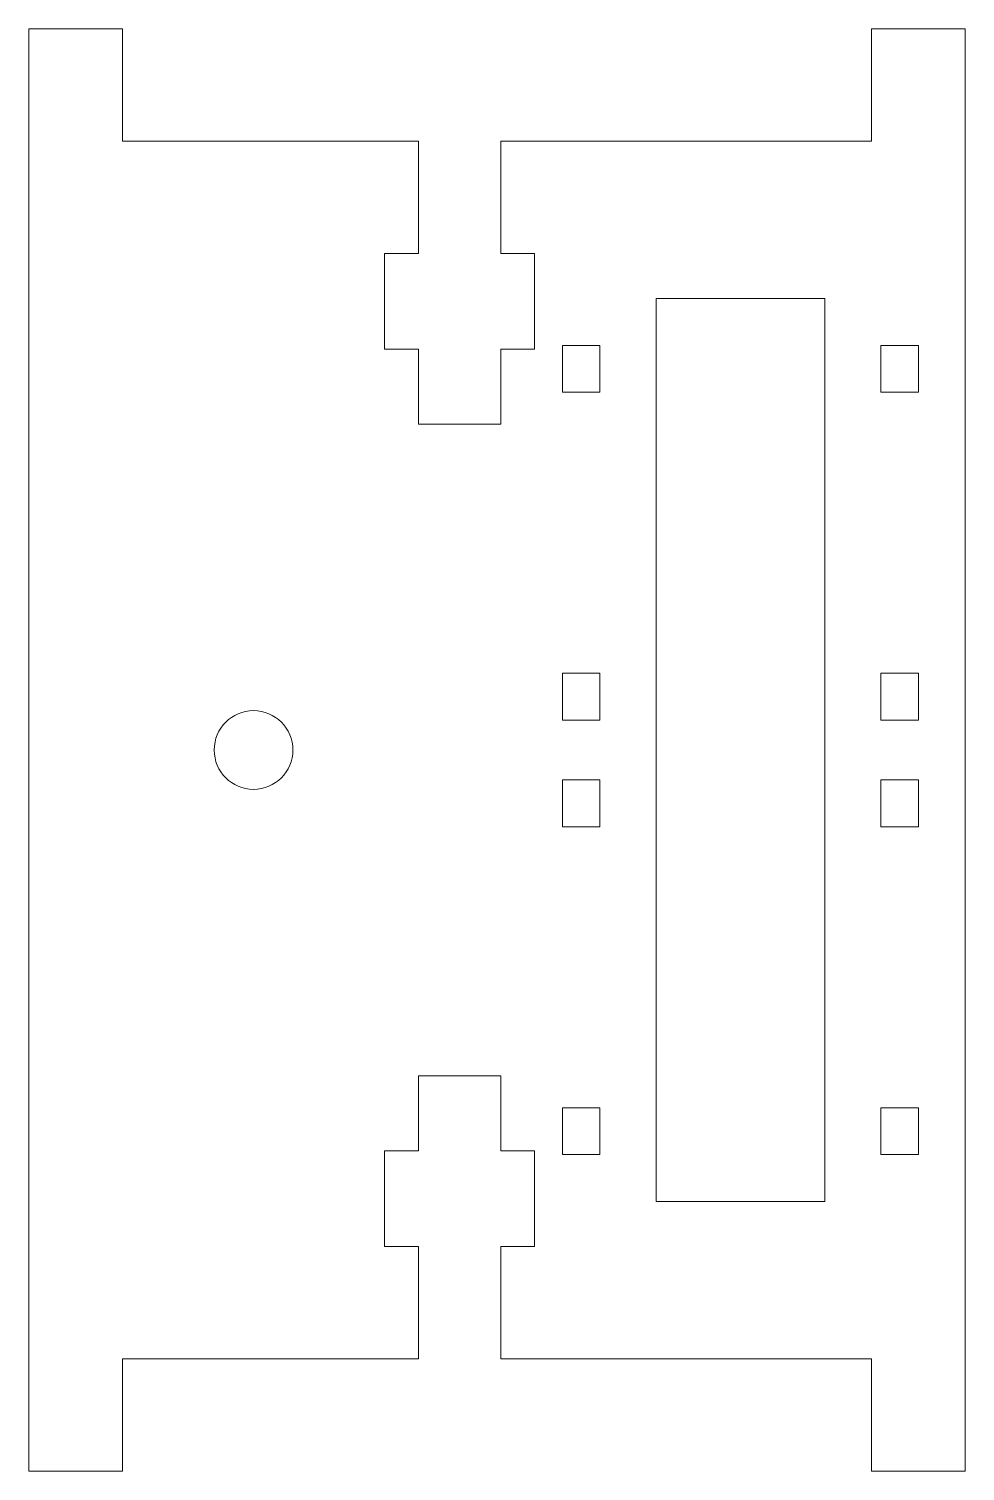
# Model space of a CAD drawing. Header units: millimetres. Extents: x 0 to 50, y -6 to 71.
import ezdxf

# ---------------------------------------------------------------- set-up
doc = ezdxf.new("R2010")
doc.units = ezdxf.units.MM

msp = doc.modelspace()

# ---------------------------------------------------------------- linework, layer by layer
at = {"color": 7, "linetype": 'Continuous', "lineweight": 15}
for p, q in [((0, 71), (0, -6)), ((0, 71), (5, 71)), ((5, 71), (5, 65)), ((45, 71), (45, 65)), ((45, 71), (50, 71)), ((50, -6), (50, 71)), ((20.8, 65), (5, 65)), ((20.8, 65), (20.8, 59)), ((25.2, 59), (25.2, 65)), ((45, 65), (25.2, 65)), ((20.8, 59), (19, 59)), ((19, 59), (19, 53.9)), ((27, 59), (25.2, 59)), ((27, 53.9), (27, 59)), ((42.5, 56.6), (33.5, 56.6)), ((33.5, 56.6), (33.5, 8.4)), ((42.5, 8.4), (42.5, 56.6)), ((19, 53.9), (20.8, 53.9)), ((20.8, 53.9), (20.8, 49.9)), ((25.2, 49.9), (25.2, 53.9)), ((25.2, 53.9), (27, 53.9)), ((30.5, 54.1), (28.5, 54.1)), ((28.5, 54.1), (28.5, 51.6)), ((30.5, 51.6), (30.5, 54.1)), ((47.5, 54.1), (45.5, 54.1)), ((45.5, 54.1), (45.5, 51.6)), ((47.5, 51.6), (47.5, 54.1)), ((28.5, 51.6), (30.5, 51.6)), ((45.5, 51.6), (47.5, 51.6)), ((20.8, 49.9), (25.2, 49.9)), ((30.5, 36.6), (28.5, 36.6)), ((28.5, 36.6), (28.5, 34.1)), ((30.5, 34.1), (30.5, 36.6)), ((47.5, 36.6), (45.5, 36.6)), ((45.5, 36.6), (45.5, 34.1)), ((47.5, 34.1), (47.5, 36.6)), ((28.5, 34.1), (30.5, 34.1)), ((45.5, 34.1), (47.5, 34.1)), ((30.5, 30.9), (28.5, 30.9)), ((28.5, 30.9), (28.5, 28.4)), ((30.5, 28.4), (30.5, 30.9)), ((47.5, 30.9), (45.5, 30.9)), ((45.5, 30.9), (45.5, 28.4)), ((47.5, 28.4), (47.5, 30.9)), ((28.5, 28.4), (30.5, 28.4)), ((45.5, 28.4), (47.5, 28.4)), ((25.2, 15.1), (20.8, 15.1)), ((20.8, 15.1), (20.8, 11.1)), ((25.2, 11.1), (25.2, 15.1)), ((30.5, 13.4), (28.5, 13.4)), ((28.5, 13.4), (28.5, 10.9)), ((30.5, 10.9), (30.5, 13.4)), ((47.5, 13.4), (45.5, 13.4)), ((45.5, 13.4), (45.5, 10.9)), ((47.5, 10.9), (47.5, 13.4)), ((20.8, 11.1), (19, 11.1)), ((19, 11.1), (19, 6)), ((27, 11.1), (25.2, 11.1)), ((27, 6), (27, 11.1)), ((28.5, 10.9), (30.5, 10.9)), ((45.5, 10.9), (47.5, 10.9)), ((33.5, 8.4), (42.5, 8.4)), ((19, 6), (20.8, 6)), ((20.8, 6), (20.8, 0)), ((25.2, 0), (25.2, 6)), ((25.2, 6), (27, 6)), ((5, 0), (20.8, 0)), ((5, -6), (5, 0)), ((25.2, 0), (45, 0)), ((45, -6), (45, 0)), ((0, -6), (5, -6)), ((45, -6), (50, -6))]:
    msp.add_line(p, q, dxfattribs=at)
msp.add_circle((12, 32.5), 2.1, dxfattribs=at)

doc.saveas('drawing.dxf')
